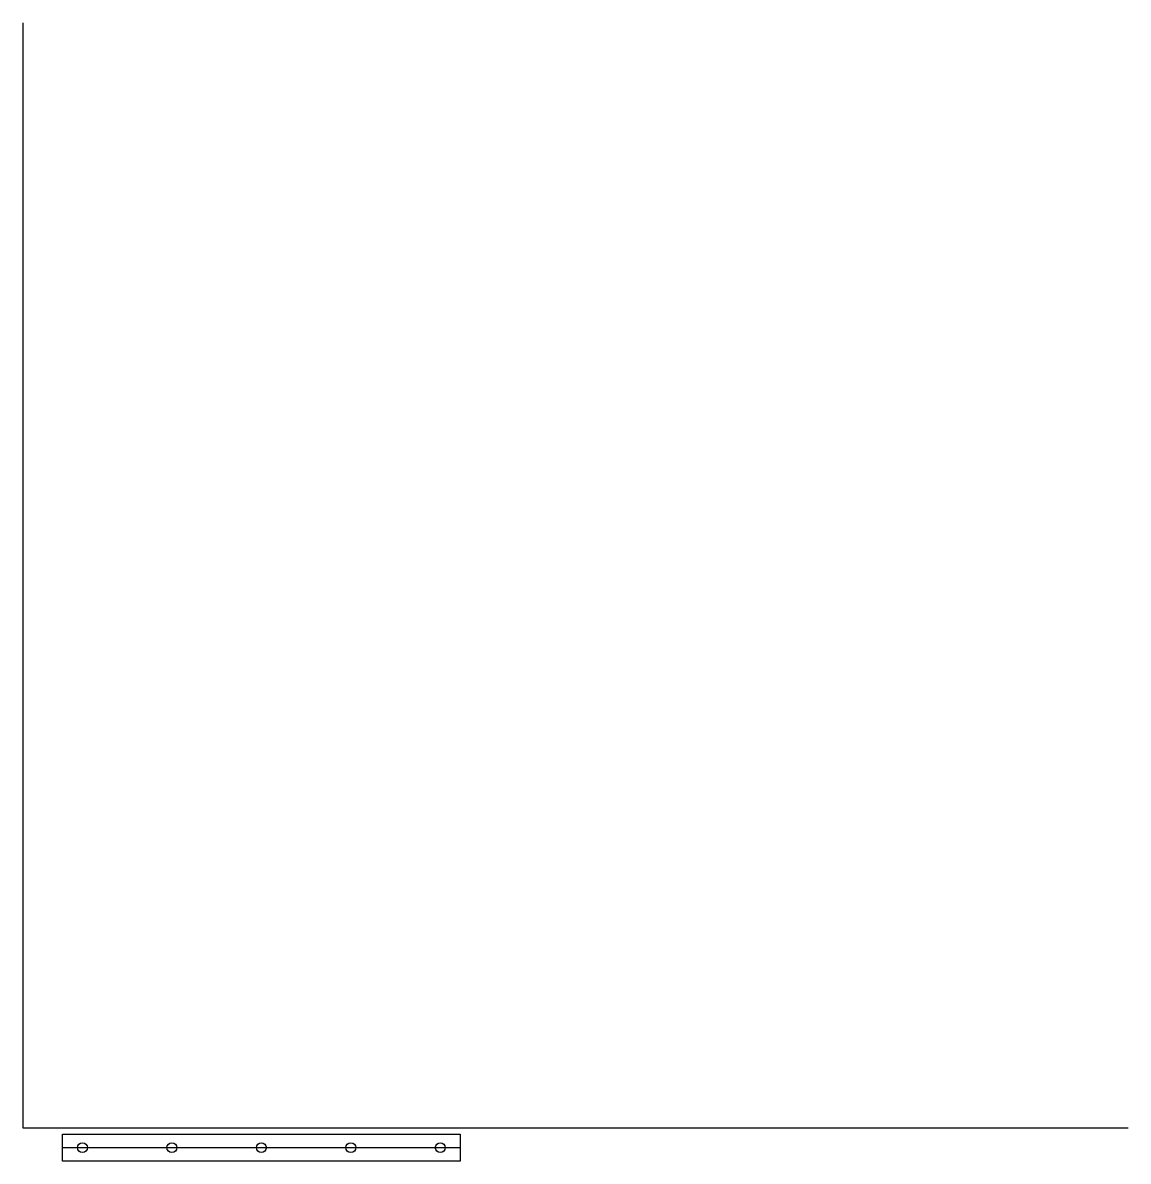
# Model space of a CAD drawing. Header units: millimetres. Extents: x 0 to 556, y -17 to 556.
import ezdxf

# ---------------------------------------------------------------- set-up
doc = ezdxf.new("R2010")
doc.units = ezdxf.units.MM
doc.layers.get('0').update_dxf_attribs({"linetype": 'CONTINUOUS'})

msp = doc.modelspace()

# ---------------------------------------------------------------- linework, layer by layer
for p, q in [((0, 556), (0, 0)), ((0, 0), (556, 0)), ((20, -10), (220, -10))]:
    msp.add_line(p, q)
msp.add_lwpolyline([(20, -3.175), (220, -3.175), (220, -16.825), (20, -16.825)], close=True)
for centre in [(30, -10), (75, -10), (120, -10), (165, -10), (210, -10)]:
    msp.add_circle(centre, 2.5)

doc.saveas('drawing.dxf')
